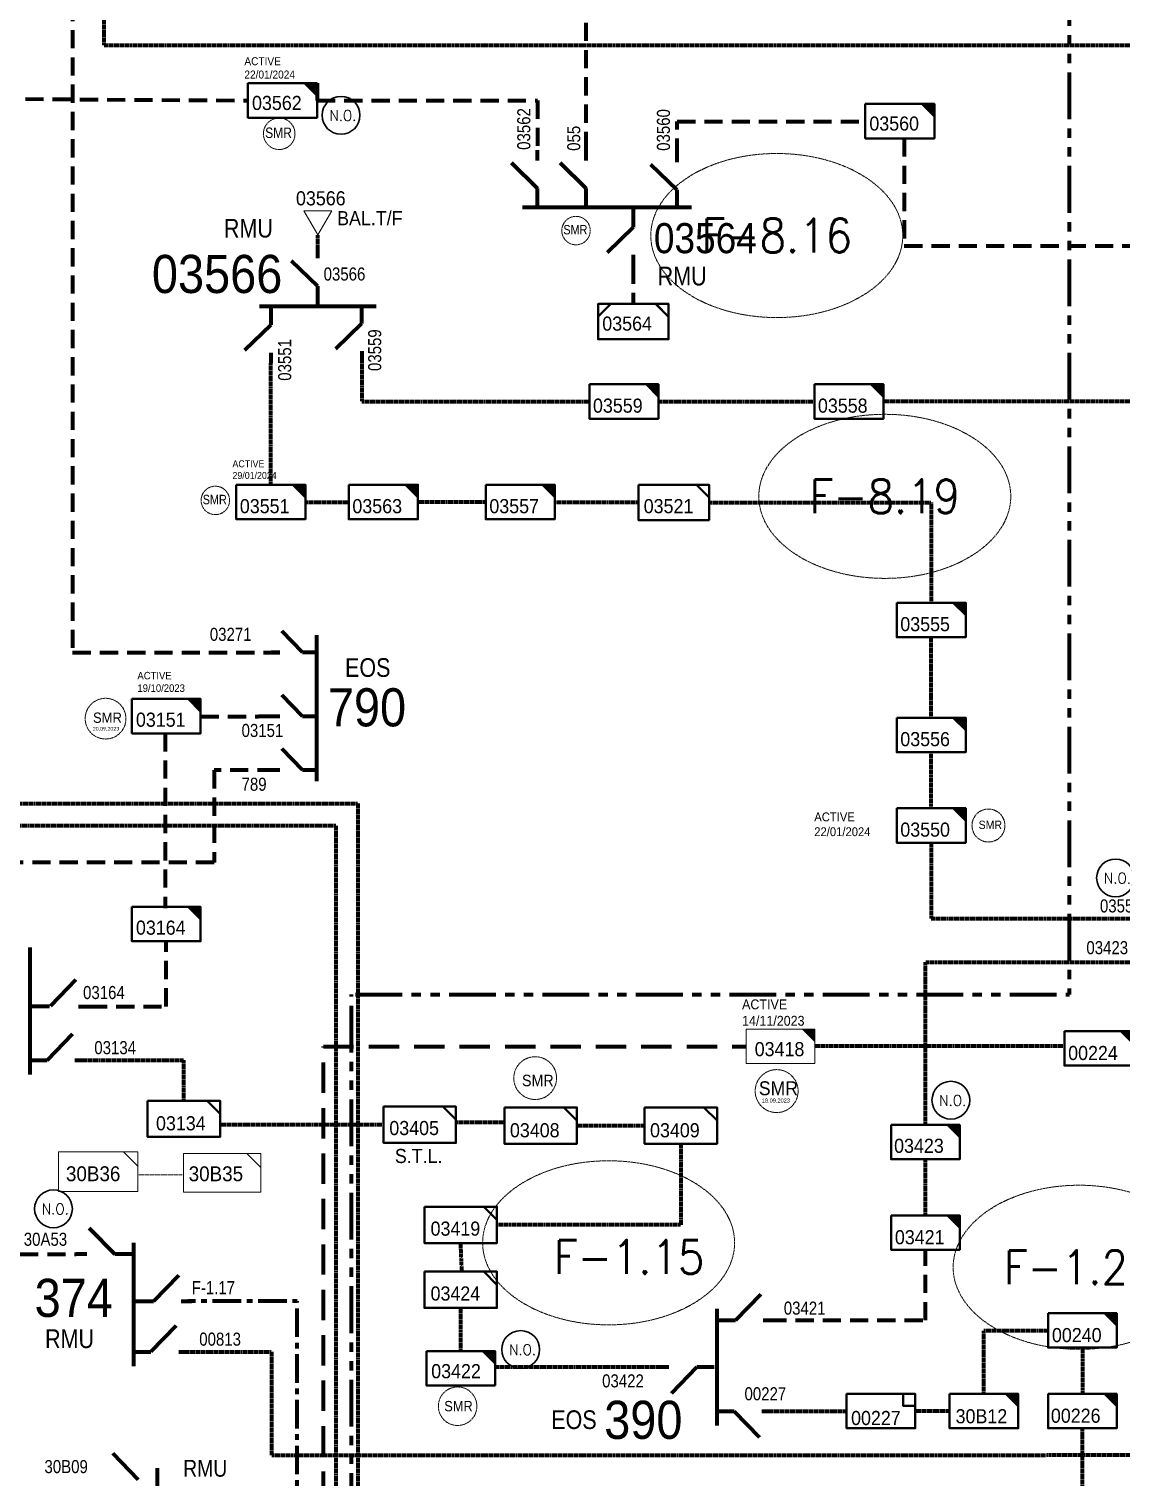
# Model space of a CAD drawing. Header units: metres. Extents: x 65984 to 144644, y -19036 to 23726.
# Drawn here: x 118290.2 to 118576.5, y 20753.7 to 21133.2 of the extents above; entities that cross this region are included whole.
import ezdxf
from ezdxf.enums import TextEntityAlignment as Align

# ---------------------------------------------------------------- set-up
doc = ezdxf.new("R2010")
doc.units = ezdxf.units.M
doc.header["$MEASUREMENT"] = 0
for name, pattern in [('( Center )', [2, 1.25, -0.25, 0.25, -0.25]), ('( Phantom )', [2.5, 1.25, -0.25, 0.25, -0.25, 0.25, -0.25]), ('DGN Style 3', [0.013877, 0, -0.013877]), ('HIDDEN2', [2381.25, 1587.5, -793.75])]:
    doc.linetypes.add(name, pattern=pattern)
doc.layers.get('0').update_dxf_attribs({"color": 95, "lineweight": 40})
for name, color, linetype, lineweight in [('d_eos', 111, 'Continuous', 40), ('d_eos no', 121, 'Continuous', 40), ('d_switch', 95, 'Continuous', 40), ('d_tf', 1, 'Continuous', 40), ('d_tf no', 6, 'Continuous', 40), ('d_ug cable', 95, 'Continuous', 40), ('d_ug main line', 95, 'Continuous', 40), ('d_unit sub', 7, 'Continuous', 40), ('FDR  1  05', 172, 'Continuous', 40), ('FDR  1  16', 234, 'Continuous', 40), ('fedr no', 95, 'Continuous', 40), ('Level 37', 7, 'Continuous', 0), ('SW N O', 114, 'Continuous', 30)]:
    doc.layers.add(name, color=color, linetype=linetype, lineweight=lineweight)
doc.styles.add('NASKHF', font='naskhf.shx', dxfattribs={"height": 8})
doc.styles.add('Style-Arial', font='arial.ttf')
doc.styles.add('Style-ENGINEERING', font='ENGINEERING.shx')
doc.styles.add('Style-msdefault', font='msdefault.shx')
doc.styles.add('Style-STANDARD', font='STANDARD.shx')

# ---------------------------------------------------------------- blocks, each defined once
blk = doc.blocks.new('TF_8')
at = {"color": 0, "linetype": 'ByBlock', "lineweight": -2}
blk.add_line((6.3, 4.95), (9.9, 1.35), dxfattribs=at)
blk.add_3dface([(-10.1, 4.95), (9.9, 4.95), (9.9, -5.05), (-10.1, -5.05)], dxfattribs=at)
blk = doc.blocks.new('exist.us-1000kva')
at = {"color": 0, "linetype": 'ByBlock', "lineweight": -2, "flags": 128}
blk.add_lwpolyline([(39.99, 12.92), (32.8, 20), (40, 20)], close=True, dxfattribs=at)
at = {"color": 0, "linetype": 'ByBlock', "lineweight": -2, "extrusion": (0, 0, -1)}
blk.add_solid([(-39.99, 12.92), (-32.8, 20), (-40, 20)], dxfattribs=at)
at = {"color": 0, "linetype": 'ByBlock', "lineweight": -2, "xscale": 2, "yscale": 2}
blk.add_blockref('TF_8', (20.2, 10.1), dxfattribs=at)
blk = doc.blocks.new('TF3')
at = {"color": 0, "linetype": 'ByBlock', "lineweight": -2}
for p, q in [((11.3, 9), (18.3, 9)), ((18.3, 9), (18.3, 2))]:
    blk.add_line(p, q, dxfattribs=at)
at = {"color": 0, "linetype": 'ByBlock', "lineweight": -2, "flags": 128}
blk.add_lwpolyline([(18.3, 2), (11.3, 2), (11.3, 9)], dxfattribs=at)
at = {"color": 0, "linetype": 'ByBlock', "lineweight": -2}
blk.add_3dface([(-21.7, 9), (18.3, 9), (18.3, -11), (-21.7, -11)], dxfattribs=at)
blk = doc.blocks.new('*U892')
at = {"layer": 'SW N O', "color": 3}
blk.add_circle((0, 0), 16.8, dxfattribs=at)
at = {"layer": 'SW N O', "color": 3, "style": 'Style-STANDARD'}
blk.add_text('N.O.', height=9.6, dxfattribs=at).set_placement((1.7, -0.2), align=Align.MIDDLE_CENTER)
blk = doc.blocks.new('TRA1_686')
at = {"layer": 'd_tf', "color": 3, "linetype": 'Continuous', "lineweight": 0, "ltscale": 0.000236265, "flags": 128}
blk.add_lwpolyline([(10, -17), (0, 0), (-10, -17)], close=True, dxfattribs=at)
blk = doc.blocks.new('TRA1_685')
at = {"layer": 'd_tf', "color": 3, "linetype": 'Continuous', "lineweight": 0, "ltscale": 0.000236265, "xscale": 1.000046566207833, "yscale": 1.000046566207833, "zscale": 1.000046566207833, "rotation": 180}
blk.add_blockref('TRA1_686', (0, 0), dxfattribs=at)
blk = doc.blocks.new('*U2411')
at = {"layer": 'd_unit sub', "color": 7, "linetype": 'Continuous', "lineweight": 40, "flags": 128}
for points in [[(-9.48, 1.38), (-6.07, 4.73), (-9.48, 4.73)], [(9.49, 1.32), (6.02, 4.73), (9.5, 4.73)]]:
    blk.add_lwpolyline(points, close=True, dxfattribs=at)
at = {"layer": 'd_unit sub', "color": 7, "linetype": 'Continuous', "lineweight": 40, "xscale": 0.94866334575076, "yscale": 0.94866334575076, "zscale": 0.4380515265747434, "rotation": 359.9999999999999}
blk.add_blockref('TF_8', (0.1, 0.04), dxfattribs=at)

msp = doc.modelspace()

# ---------------------------------------------------------------- linework, layer by layer
at = {"layer": 'd_eos', "color": 7, "linetype": 'Continuous', "lineweight": 211, "ltscale": 0.625574}
for p, q in [((118423.54, 21098.69), (118423.54, 21101.46)), ((118436.3, 21098.69), (118436.3, 21101.46)), ((118460.14, 21098.29), (118460.14, 21101.06)), ((118423.54, 21091.4), (118416.68, 21098.06)), ((118436.3, 21091.4), (118429.44, 21098.06)), ((118460.1, 21091.03), (118453.24, 21097.7)), ((118423.54, 21086.48), (118423.54, 21091.4)), ((118436.3, 21086.48), (118436.3, 21091.4)), ((118460.1, 21086.48), (118460.1, 21091.03)), ((118419.64, 21086.48), (118463.9, 21086.48)), ((118448.63, 21086.48), (118448.63, 21081.26)), ((118448.63, 21081.26), (118441.77, 21074.6)), ((118365.96, 21073.08), (118365.96, 21075.85)), ((118448.63, 21073.96), (118448.63, 21071.19)), ((118365.95, 21065.79), (118359.09, 21072.45)), ((118365.95, 21060.56), (118365.96, 21065.79)), ((118350.62, 21060.56), (118381.22, 21060.56)), ((118353.62, 21060.56), (118353.62, 21055.65)), ((118377.43, 21060.57), (118377.43, 21056.01)), ((118353.62, 21055.65), (118346.76, 21048.98)), ((118377.42, 21056.01), (118370.56, 21049.35)), ((118353.62, 21048.35), (118353.62, 21045.58)), ((118377.46, 21048.75), (118377.46, 21045.98)), ((118290.42, 20892.44), (118290.42, 20859.18)), ((118295.89, 20877.18), (118302.55, 20884.04)), ((118291.08, 20877.11), (118295.64, 20877.1)), ((118303.18, 20877.04), (118305.95, 20877.04)), ((118294.97, 20862.98), (118301.63, 20869.84)), ((118290.41, 20862.98), (118294.97, 20862.98)), ((118302.27, 20862.98), (118305.03, 20862.98)), ((118312.71, 20812.08), (118306.05, 20818.94)), ((118305.41, 20812.08), (118302.65, 20812.08)), ((118317.27, 20812.08), (118312.71, 20812.08)), ((118317.63, 20815.08), (118317.63, 20782.75)), ((118322.85, 20799.75), (118329.51, 20806.61)), ((118475.42, 20794.78), (118482.08, 20801.64)), ((118318.29, 20799.75), (118322.85, 20799.75)), ((118330.14, 20799.75), (118332.91, 20799.75)), ((118470.5, 20797.78), (118470.5, 20767.18)), ((118322.18, 20786.55), (118328.85, 20793.41)), ((118470.86, 20794.78), (118475.42, 20794.78)), ((118482.71, 20794.78), (118485.48, 20794.78)), ((118317.63, 20786.54), (118322.18, 20786.54)), ((118329.48, 20786.54), (118332.25, 20786.54)), ((118457.98, 20782.44), (118455.21, 20782.44)), ((118465.28, 20782.44), (118458.62, 20775.58)), ((118469.83, 20782.44), (118465.28, 20782.44)), ((118470.5, 20770.97), (118475.05, 20770.97)), ((118475.05, 20770.97), (118481.72, 20764.11)), ((118482.35, 20770.97), (118485.12, 20770.97))]:
    msp.add_line(p, q, dxfattribs=at)
at = {"layer": 'd_eos', "color": 7, "linetype": 'Continuous', "lineweight": 211, "ltscale": 0.54966}
for p, q in [((118361.96, 20969.76), (118356.52, 20975.37)), ((118365.69, 20936.08), (118365.69, 20974.34)), ((118356, 20969.76), (118353.73, 20969.76)), ((118365.69, 20969.76), (118361.96, 20969.76)), ((118361.96, 20953.01), (118356.52, 20958.62)), ((118356, 20953.01), (118353.73, 20953.01)), ((118365.69, 20953.01), (118361.96, 20953.01)), ((118361.96, 20938.91), (118356.52, 20944.53)), ((118356, 20938.91), (118353.73, 20938.91)), ((118365.69, 20938.91), (118361.96, 20938.91))]:
    msp.add_line(p, q, dxfattribs=at)
at = {"layer": 'd_eos', "color": 2, "linetype": 'Continuous', "lineweight": 211, "ltscale": 0.625574}
for p, q in [((118318.88, 20752.97), (118312.22, 20759.83)), ((118323.8, 20755.97), (118323.8, 20725.37))]:
    msp.add_line(p, q, dxfattribs=at)
at = {"layer": 'd_ug cable', "color": 3, "linetype": 'DGN Style 3', "lineweight": 100}
for p, q in [((118365.96, 21075.04), (118365.96, 21079.24)), ((118353.62, 21013.73), (118353.62, 21045.58)), ((118455.23, 21035.55), (118496.09, 21035.55)), ((118428.07, 21009.2), (118449.98, 21009.2)), ((118526.73, 20952.65), (118526.73, 20973.76)), ((118526.73, 20928.96), (118526.73, 20943.62))]:
    msp.add_line(p, q, dxfattribs=at)
at = {"layer": 'd_ug cable', "color": 7, "linetype": 'HIDDEN2', "lineweight": 158, "ltscale": 0.003}
msp.add_line((118448.63, 21071.19), (118448.63, 21061.12), dxfattribs=at)
at = {"layer": 'd_ug cable', "color": 30, "linetype": 'DGN Style 3', "lineweight": 100}
msp.add_line((118362.67, 21009.2), (118374.07, 21009.2), dxfattribs=at)
at = {"layer": 'd_ug cable', "color": 21, "linetype": 'HIDDEN2', "lineweight": 140, "ltscale": 0.003}
msp.add_line((118353.73, 20953.01), (118350.41, 20953.01), dxfattribs=at)
at = {"layer": 'd_ug cable', "color": 160, "linetype": 'DGN Style 3', "lineweight": 100}
msp.add_line((118561.66, 20866.6), (118496.22, 20866.6), dxfattribs=at)
at = {"layer": 'd_ug cable', "color": 21, "linetype": 'DGN Style 3', "lineweight": 100}
for p, q in [((118433.86, 20845.8), (118451.59, 20845.8)), ((118566.36, 20787.61), (118566.36, 20775.47))]:
    msp.add_line(p, q, dxfattribs=at)
at = {"layer": 'd_ug cable', "color": 121, "linetype": 'DGN Style 3', "lineweight": 100, "flags": 128}
msp.add_lwpolyline([(117623, 22010.57), (117623, 21911.8), (117679.02, 21911.8), (117679.02, 21766.21), (118309.82, 21766.21), (118309.82, 21128.9), (119213.92, 21128.9), (119213.92, 21129.06), (119213.92, 21129.06)], dxfattribs=at)
at = {"layer": 'd_ug cable', "color": 7, "linetype": 'HIDDEN2', "lineweight": 158, "ltscale": 0.003}
for points in [[(118436.3, 21101.46), (118436.3, 21140.63), (118332.59, 21140.63), (118332.59, 21929.17), (117448.06, 21929.17), (117448.06, 21977.78)], [(118365.74, 21118.95), (118365.74, 21114.43), (118423.54, 21114.43), (118423.54, 21101.46)], [(118460.14, 21099.68), (118460.14, 21108.9), (118509.45, 21108.9)], [(118519.66, 21104.5), (118519.66, 21076.33), (118678.19, 21076.33)]]:
    msp.add_lwpolyline(points, dxfattribs=at)
at = {"layer": 'd_ug cable', "color": 3, "linetype": 'DGN Style 3', "lineweight": 100, "flags": 128}
for points in [[(118604, 21173.58), (118604, 21035.55), (118514.18, 21035.55)], [(118377.46, 21045.98), (118377.46, 21035.55), (118437.13, 21035.55)], [(118409.97, 21009.2), (118392.17, 21009.2)], [(118468.53, 21009.09), (118526.73, 21009.09), (118526.73, 20982.81)], [(118526.73, 20919.91), (118526.73, 20900.08), (118581.87, 20900.08)], [(118525.2, 20845.91), (118525.2, 20888.58), (118582.57, 20888.58)]]:
    msp.add_lwpolyline(points, dxfattribs=at)
at = {"layer": 'd_ug cable', "color": 21, "linetype": 'HIDDEN2', "lineweight": 158, "ltscale": 0.003}
for points in [[(118260.13, 21168.6), (118301.69, 21168.6), (118301.69, 20969.76), (118356, 20969.76)], [(118305.95, 20877.04), (118326.23, 20877.04), (118326.23, 20894.14)]]:
    msp.add_lwpolyline(points, dxfattribs=at)
at = {"layer": 'd_ug cable', "color": 20, "linetype": 'HIDDEN2', "lineweight": 158, "ltscale": 0.003}
msp.add_lwpolyline([(118267.87, 21114.99), (118267.87, 21114.99), (118347.64, 21114.43)], dxfattribs=at)
at = {"layer": 'd_ug cable', "color": 21, "linetype": 'HIDDEN2', "lineweight": 140, "ltscale": 0.003}
for points in [[(118335.23, 20953.01), (118350.41, 20953.01)], [(118325.91, 20948.63), (118325.91, 20902.8)], [(118354.86, 20938.91), (118338.76, 20938.91), (118338.76, 20914.71), (118135.7, 20914.71), (118135.7, 20575.59), (117916.06, 20575.59), (117916.06, 20450.7), (117851.66, 20450.7), (117851.66, 20319.58)]]:
    msp.add_lwpolyline(points, dxfattribs=at)
at = {"layer": 'd_ug cable', "color": 5, "linetype": 'DGN Style 3', "lineweight": 100, "flags": 128}
msp.add_lwpolyline([(114712.34, 19960.32), (114712.34, 19909.13), (115239.03, 19909.13), (115239.03, 20565.83), (115290.57, 20565.83), (115290.57, 20930.2), (118376.44, 20930.2), (118376.44, 20576.15), (118417.8, 20576.15), (118417.8, 20475.96), (118374.08, 20475.96)], dxfattribs=at)
at = {"layer": 'd_ug cable', "color": 1, "linetype": 'DGN Style 3', "lineweight": 100, "flags": 128}
msp.add_lwpolyline([(114677.82, 20018.71), (114677.82, 19903.39), (115244.76, 19903.39), (115244.76, 20560.1), (115296.31, 20560.1), (115296.31, 20924.47), (118370.71, 20924.47), (118370.71, 20662.09), (118341.83, 20662.09), (118341.83, 20633.98)], dxfattribs=at)
at = {"layer": 'd_ug cable', "color": 18, "linetype": 'HIDDEN2', "lineweight": 158, "ltscale": 0.003}
msp.add_lwpolyline([(118280.78, 20902.99), (118280.78, 20812.08), (118302.65, 20812.08)], dxfattribs=at)
at = {"layer": 'd_ug cable', "color": 21, "linetype": 'DGN Style 3', "lineweight": 100, "flags": 128}
for points in [[(118305.03, 20862.98), (118330.78, 20862.98), (118330.78, 20852.3)], [(118383.16, 20846.03), (118340.33, 20846.03)], [(118414.77, 20846.56), (118402.16, 20846.56)], [(118461.09, 20841.05), (118461.09, 20819.77), (118412.9, 20819.77)], [(118403.72, 20807.52), (118403.4, 20815.02)], [(118403.4, 20786.71), (118403.4, 20798.02)], [(118540.53, 20775.47), (118540.53, 20792.11), (118557.36, 20792.11)], [(118455.52, 20782.44), (118412.4, 20782.44)], [(118531.53, 20770.97), (118522.55, 20770.97)], [(118523.23, 20726.91), (118566.36, 20726.91), (118566.36, 20766.47)]]:
    msp.add_lwpolyline(points, dxfattribs=at)
at = {"layer": 'd_ug cable', "color": 111, "linetype": 'DGN Style 3', "lineweight": 100, "flags": 128}
for points in [[(118525.2, 20822.26), (118525.2, 20836.98)], [(118485.12, 20770.97), (118504.55, 20770.97)]]:
    msp.add_lwpolyline(points, dxfattribs=at)
at = {"layer": 'd_ug cable', "color": 13, "linetype": 'DGN Style 3', "lineweight": 13, "flags": 128}
msp.add_lwpolyline([(118318.88, 20832.86), (118330.5, 20832.86)], dxfattribs=at)
at = {"layer": 'd_ug cable', "color": 111, "linetype": 'HIDDEN2', "lineweight": 158, "ltscale": 0.003}
msp.add_lwpolyline([(118484.02, 20794.78), (118525.2, 20794.78), (118525.2, 20813.26)], dxfattribs=at)
at = {"layer": 'd_ug cable', "color": 74, "linetype": 'DGN Style 3', "lineweight": 158, "flags": 128}
for points in [[(118332.25, 20786.54), (118353.82, 20786.54), (118353.82, 20759.42), (118556.96, 20759.42)], [(118795.14, 20570.65), (118795.14, 20759.42), (118556.96, 20759.42)]]:
    msp.add_lwpolyline(points, dxfattribs=at)
at = {"layer": 'd_ug cable', "color": 2, "linetype": 'DGN Style 3', "lineweight": 13}
for centre, radius in [((118355.83, 21105.72), 4.14), ((118433.62, 21080.35), 3.73), ((118339.09, 21009.63), 3.73), ((118310.31, 20952.44), 5.34), ((118541.73, 20924.43), 4.32), ((118486.21, 20854.83), 5.63)]:
    msp.add_circle(centre, radius, dxfattribs=at)
at = {"layer": 'd_ug cable', "color": 1, "linetype": 'DGN Style 3', "lineweight": 13}
for centre, radius in [((118422.92, 20858.24), 5.61), ((118402.59, 20772.25), 5.05)]:
    msp.add_circle(centre, radius, dxfattribs=at)
at = {"layer": 'd_ug main line', "color": 6, "linetype": '( Phantom )', "lineweight": 140, "ltscale": 9.8, "flags": 128}
msp.add_lwpolyline([(118375.84, 20880.17), (118562.97, 20880.17), (118562.97, 21216.86)], dxfattribs=at)
at = {"layer": 'd_ug main line', "color": 234, "linetype": '( Phantom )', "lineweight": 140, "ltscale": 9.8, "flags": 128}
msp.add_lwpolyline([(118239.63, 20632.59), (118239.63, 20648.15), (118374.8, 20648.15), (118374.8, 20880.17)], dxfattribs=at)
at = {"layer": 'd_ug main line', "color": 160, "linetype": 'HIDDEN2', "lineweight": 140, "ltscale": 0.005}
msp.add_lwpolyline([(118162.94, 20290.51), (118162.94, 20651.95), (118367.4, 20651.95), (118367.4, 20866.48), (118478.22, 20866.48)], dxfattribs=at)
at = {"layer": 'FDR  1  16', "color": 74, "linetype": '( Center )', "lineweight": 200, "ltscale": 6, "flags": 128}
msp.add_lwpolyline([(118155.94, 20454.96), (118155.94, 20655.56), (118360.5, 20655.56), (118360.5, 20799.75), (118331.88, 20799.75)], dxfattribs=at)
at = {"layer": 'fedr no', "color": 82, "linetype": 'DGN Style 3', "lineweight": 13, "true_color": 0x1dc70e}
for centre in [(118486.25, 21079.05), (118514.56, 21010.7), (118442.17, 20815.07), (118565.5, 20808.66)]:
    msp.add_ellipse(centre, major_axis=(33.02, 0), ratio=0.651175, dxfattribs=at)

# ---------------------------------------------------------------- block references
at = {"layer": 'd_tf', "color": 3, "linetype": 'Continuous', "lineweight": 0, "ltscale": 0.000236265, "xscale": 0.3699999999999999, "yscale": 0.3699999999999999, "zscale": 0.3699999999999999, "rotation": 359.9999999999999}
msp.add_blockref('TRA1_685', (118365.96, 21079.25), dxfattribs=at)
at = {"layer": 'd_ug cable', "color": 2, "linetype": 'Continuous', "lineweight": 0, "xscale": 0.45, "yscale": 0.45, "zscale": 0.4267622666565712, "rotation": 359.9999999999999}
msp.add_blockref('exist.us-1000kva', (118478.22, 20862.1), dxfattribs=at)
at = {"layer": 'd_unit sub', "color": 121, "linetype": 'Continuous', "lineweight": 40, "xscale": 0.4524086167690724, "yscale": 0.4524086167690724, "zscale": 0.4267622666565712, "rotation": 359.9999999999999}
msp.add_blockref('exist.us-1000kva', (118347.64, 21109.9), dxfattribs=at)
at = {"layer": 'd_unit sub', "color": 7, "linetype": 'Continuous', "lineweight": 40, "xscale": 0.4524086167690724, "yscale": 0.4524086167690724, "zscale": 0.4267622666565712, "rotation": 359.9999999999999}
msp.add_blockref('exist.us-1000kva', (118509.45, 21104.5), dxfattribs=at)
at = {"layer": 'd_unit sub', "color": 7, "linetype": 'Continuous', "lineweight": 40, "xscale": 0.9742284657550533, "yscale": 0.9742284657550533, "zscale": 0.9742284657550533}
msp.add_blockref('*U2411', (118448.63, 21056.5), dxfattribs=at)
at = {"layer": 'd_unit sub', "color": 3, "linetype": 'Continuous', "lineweight": 40, "zscale": 0.4267622666565712, "rotation": 359.9999999999999}
for name, p, xscale, yscale in [('exist.us-1000kva', (118437.13, 21031.03), 0.4524086167690724, 0.4524086167690724), ('exist.us-1000kva', (118496.09, 21031.03), 0.4524086167690724, 0.4524086167690724), ('exist.us-1000kva', (118374.07, 21004.68), 0.4524086167690724, 0.4524086167690724), ('exist.us-1000kva', (118409.97, 21004.68), 0.4524086167690724, 0.4524086167690724), ('TF_8', (118459.34, 21009.14), 0.9274675763046654, 0.9274675763046654), ('exist.us-1000kva', (118517.68, 20973.76), 0.4524086167690724, 0.4524086167690724), ('exist.us-1000kva', (118517.68, 20943.62), 0.4524086167690724, 0.4524086167690724)]:
    msp.add_blockref(name, p, dxfattribs=dict(at, xscale=xscale, yscale=yscale))
at = {"layer": 'd_unit sub', "color": 131, "linetype": 'Continuous', "lineweight": 40, "xscale": 0.4524086167690724, "yscale": 0.4524086167690724, "zscale": 0.4267622666565712, "rotation": 359.9999999999999}
msp.add_blockref('exist.us-1000kva', (118344.58, 21004.68), dxfattribs=at)
at = {"layer": 'd_unit sub', "color": 2, "linetype": 'Continuous', "lineweight": 40, "zscale": 0.4267622666565712, "rotation": 359.9999999999999}
for name, p, xscale, yscale in [('exist.us-1000kva', (118517.68, 20919.91), 0.4524086167690724, 0.4524086167690724), ('TF_8', (118424.45, 20845.85), 0.9499999999999998, 0.9499999999999998)]:
    msp.add_blockref(name, p, dxfattribs=dict(at, xscale=xscale, yscale=yscale))
at = {"layer": 'd_unit sub', "color": 160, "linetype": 'Continuous', "lineweight": 40, "xscale": 0.45, "yscale": 0.45, "zscale": 0.4267622666565712, "rotation": 359.9999999999999}
msp.add_blockref('exist.us-1000kva', (118561.66, 20861.51), dxfattribs=at)
at = {"layer": 'd_unit sub', "color": 21, "linetype": 'Continuous', "lineweight": 40, "xscale": 0.9499999999999998, "yscale": 0.9499999999999998, "zscale": 0.4267622666565712, "rotation": 359.9999999999999}
for p in [(118330.92, 20847.6), (118392.76, 20846.07), (118461.18, 20845.85), (118403.5, 20819.82), (118403.5, 20802.81)]:
    msp.add_blockref('TF_8', p, dxfattribs=at)
at = {"layer": 'd_unit sub', "color": 13, "linetype": 'Continuous', "lineweight": 13, "rotation": 359.9999999999999}
for p, xscale, yscale, zscale in [((118308.49, 20833.76), 1.037096825520106, 1.037096825520106, 0.4048850672285023), ((118340.98, 20833.44), 1.009917268119361, 1.009917268119361, 0.4498722969205581)]:
    msp.add_blockref('TF_8', p, dxfattribs=dict(at, xscale=xscale, yscale=yscale, zscale=zscale))
at = {"layer": 'FDR  1  05', "color": 2, "linetype": 'Continuous', "lineweight": 40, "xscale": 0.45, "yscale": 0.45, "zscale": 0.4267622666565712, "rotation": 359.9999999999999}
for p in [(118317.23, 20948.59), (118394.4, 20777.71)]:
    msp.add_blockref('exist.us-1000kva', p, dxfattribs=at)
at = {"layer": 'FDR  1  05', "color": 21, "linetype": 'Continuous', "lineweight": 40, "xscale": 0.45, "yscale": 0.45, "zscale": 0.4267622666565712, "rotation": 359.9999999999999}
msp.add_blockref('exist.us-1000kva', (118317.23, 20894.09), dxfattribs=at)
at = {"layer": 'FDR  1  05', "color": 111, "linetype": 'Continuous', "lineweight": 40, "xscale": 0.45, "yscale": 0.45, "rotation": 359.9999999999999}
for name, p, zscale in [('exist.us-1000kva', (118516.2, 20836.98), 0.4267622666565712), ('exist.us-1000kva', (118516.2, 20813.26), 0.4267622666565712), ('exist.us-1000kva', (118557.36, 20787.61), 0.4267622666565712), ('TF3', (118514.31, 20771.42), 0.1300771388769227), ('exist.us-1000kva', (118531.53, 20766.47), 0.4267622666565712), ('exist.us-1000kva', (118557.36, 20766.47), 0.4267622666565712)]:
    msp.add_blockref(name, p, dxfattribs=dict(at, zscale=zscale))
at = {"layer": 'SW N O', "color": 3, "xscale": 0.2950694635422144, "yscale": 0.2950694635422144, "zscale": 0.2950694635422144}
for p in [(118372.03, 21110.56), (118575.04, 20910.69), (118531.88, 20852.44), (118296.65, 20823.98), (118419.12, 20787.1)]:
    msp.add_blockref('*U892', p, dxfattribs=at)

# ---------------------------------------------------------------- texts
at = {"layer": 'd_eos no', "color": 7, "linetype": 'Continuous', "lineweight": 140, "style": 'Style-Arial', "width": 0.88}
for s, height, p in [('03564', 7.891, (118454.04, 21082.31)), ('790', 10, (118368.58, 20960.41)), ('374', 10, (118291.72, 20805.64)), ('390', 10, (118441.01, 20773.68))]:
    msp.add_text(s, height=height, dxfattribs=at).set_placement(p, align=Align.TOP_LEFT)
msp.add_text('03566', height=10, dxfattribs=at).set_placement((118356.64, 21073.98), align=Align.TOP_RIGHT)
at = {"layer": 'd_switch', "color": 7, "linetype": 'Continuous', "lineweight": 30, "style": 'Style-ENGINEERING', "width": 0.857143}
msp.add_text('03562', height=3.43, rotation=90.0004, dxfattribs=at).set_placement((118418.22, 21112.44), align=Align.TOP_RIGHT)
msp.add_text('03560', height=3.43, rotation=89.9996, dxfattribs=at).set_placement((118454.82, 21101.25), align=Align.TOP_LEFT)
at = {"layer": 'd_switch', "color": 174, "linetype": 'Continuous', "lineweight": 30, "style": 'Style-ENGINEERING', "width": 0.857143}
for s, rotation, p in [('055', 89.9996, (118431.31, 21101.25)), ('03566', 359.9996, (118367.47, 21070.68)), ('03423', 359.9996, (118567.4, 20894.14))]:
    msp.add_text(s, height=3.43, rotation=rotation, dxfattribs=at).set_placement(p, align=Align.TOP_LEFT)
for s, rotation, p in [('03551', 90, (118355.55, 21051.92)), ('03550', 360, (118581.88, 20905.08))]:
    msp.add_text(s, height=3.43, rotation=rotation, dxfattribs=at).set_placement(p, align=Align.TOP_RIGHT)
at = {"layer": 'd_switch', "color": 3, "linetype": 'Continuous', "lineweight": 30, "style": 'Style-ENGINEERING', "width": 0.857143}
msp.add_text('03559', height=3.43, rotation=90, dxfattribs=at).set_placement((118379.14, 21054.47), align=Align.TOP_RIGHT)
at = {"layer": 'd_switch', "color": 21, "linetype": 'Continuous', "lineweight": 30, "style": 'Style-ENGINEERING', "width": 0.857143}
for s, p in [('03271', (118337.64, 20976.25)), ('03151', (118345.96, 20951.06)), ('789', (118345.96, 20936.97)), ('03422', (118440.47, 20780.61))]:
    msp.add_text(s, height=3.43, dxfattribs=at).set_placement(p, align=Align.TOP_LEFT)
at = {"layer": 'd_switch', "color": 41, "linetype": 'Continuous', "lineweight": 30, "style": 'Style-ENGINEERING', "width": 0.857143}
msp.add_text('03164', height=3.43, rotation=0.0004, dxfattribs=at).set_placement((118315.35, 20882.38), align=Align.TOP_RIGHT)
at = {"layer": 'd_switch', "color": 21, "linetype": 'Continuous', "lineweight": 30, "style": 'Style-ENGINEERING', "width": 0.857143}
msp.add_text('03134', height=3.43, rotation=0.0004, dxfattribs=at).set_placement((118318.3, 20867.94), align=Align.TOP_RIGHT)
at = {"layer": 'd_switch', "color": 18, "linetype": 'Continuous', "lineweight": 30, "style": 'Style-ENGINEERING', "width": 0.857143}
msp.add_text('30A53', height=3.43, dxfattribs=at).set_placement((118288.88, 20817.72), align=Align.TOP_LEFT)
at = {"layer": 'd_switch', "color": 74, "linetype": 'Continuous', "lineweight": 30, "style": 'Style-ENGINEERING', "width": 0.857143}
msp.add_text('F-1.17', height=3.43, dxfattribs=at).set_placement((118332.89, 20805.04), align=Align.TOP_LEFT)
at = {"layer": 'd_switch', "color": 111, "linetype": 'Continuous', "lineweight": 30, "style": 'Style-ENGINEERING', "width": 0.857143}
for s, p in [('03421', (118499.02, 20799.67)), ('00227', (118488.72, 20777.23))]:
    msp.add_text(s, height=3.43, dxfattribs=at).set_placement(p, align=Align.TOP_RIGHT)
at = {"layer": 'd_switch', "color": 74, "linetype": 'Continuous', "lineweight": 30, "style": 'Style-ENGINEERING', "width": 0.857143}
msp.add_text('00813', height=3.43, rotation=0.0004, dxfattribs=at).set_placement((118345.8, 20791.54), align=Align.TOP_RIGHT)
at = {"layer": 'd_switch', "color": 1, "linetype": 'Continuous', "lineweight": 30, "style": 'Style-ENGINEERING', "width": 0.857143}
msp.add_text('30B09', height=3.43, dxfattribs=at).set_placement((118294.3, 20758.14), align=Align.TOP_LEFT)
at = {"layer": 'd_tf no', "color": 121, "linetype": 'Continuous', "lineweight": 40, "style": 'Style-msdefault', "width": 0.945946}
for s, p in [('03562', (118348.7, 21115.65)), ('03550', (118518.62, 20925.21))]:
    msp.add_text(s, height=3.7, dxfattribs=at).set_placement(p, align=Align.TOP_LEFT)
at = {"layer": 'd_tf no', "color": 7, "linetype": 'Continuous', "lineweight": 40, "style": 'Style-msdefault', "width": 0.945946}
for s, p in [('03560', (118510.51, 21110.25)), ('03564', (118440.51, 21057.82))]:
    msp.add_text(s, height=3.7, dxfattribs=at).set_placement(p, align=Align.TOP_LEFT)
at = {"layer": 'd_tf no', "color": 3, "linetype": 'Continuous', "lineweight": 40, "style": 'Style-msdefault', "width": 0.945946}
for s, p in [('03566', (118360.22, 21090.66)), ('BAL.T/F', (118371, 21085.44)), ('03559', (118438.07, 21036.32)), ('03558', (118497.03, 21036.32)), ('03563', (118375.01, 21009.98)), ('03557', (118410.91, 21009.98)), ('03521', (118451.37, 21009.98)), ('03555', (118518.62, 20979.06)), ('03556', (118518.62, 20948.92))]:
    msp.add_text(s, height=3.7, dxfattribs=at).set_placement(p, align=Align.TOP_LEFT)
at = {"layer": 'd_tf no', "color": 131, "linetype": 'Continuous', "lineweight": 40, "style": 'Style-msdefault', "width": 0.945946}
msp.add_text('03551', height=3.7, dxfattribs=at).set_placement((118345.51, 21009.98), align=Align.TOP_LEFT)
at = {"layer": 'd_tf no', "color": 1, "linetype": 'Continuous', "lineweight": 40, "style": 'Style-msdefault', "width": 0.945946}
for height, p in [(2.697, (118307.02, 20954.04)), (2.185, (118539.15, 20925.71)), (3.646, (118481.55, 20857.4))]:
    msp.add_text('SMR', height=height, dxfattribs=at).set_placement(p, align=Align.TOP_LEFT)
at = {"layer": 'd_tf no', "color": 2, "linetype": 'Continuous', "lineweight": 40, "style": 'Style-msdefault', "width": 0.945946}
for s, p in [('03151', (118318.27, 20954.02)), ('03408', (118416.3, 20846.42)), ('03422', (118395.67, 20783.28))]:
    msp.add_text(s, height=3.7, dxfattribs=at).set_placement(p, align=Align.TOP_LEFT)
at = {"layer": 'd_tf no', "color": 21, "linetype": 'Continuous', "lineweight": 40, "style": 'Style-msdefault', "width": 0.945946}
for s, p in [('03164', (118318.27, 20899.52)), ('03134', (118323.53, 20848.25)), ('03405', (118384.69, 20847)), ('03409', (118453.03, 20846.42)), ('S.T.L.', (118386.14, 20839.68)), ('03419', (118395.5, 20820.64)), ('03424', (118395.5, 20803.64))]:
    msp.add_text(s, height=3.7, dxfattribs=at).set_placement(p, align=Align.TOP_LEFT)
at = {"layer": 'd_tf no', "color": 160, "linetype": 'Continuous', "lineweight": 40, "style": 'Style-msdefault', "width": 0.945946}
msp.add_text('00224', height=3.7, dxfattribs=at).set_placement((118562.62, 20866.67), align=Align.TOP_LEFT)
at = {"layer": 'd_tf no', "color": 111, "linetype": 'Continuous', "lineweight": 40, "style": 'Style-msdefault', "width": 0.945946}
for s, p in [('03423', (118517, 20842.35)), ('03421', (118517.2, 20818.39)), ('00240', (118558.37, 20792.74)), ('00227', (118505.72, 20771.01)), ('30B12', (118533.12, 20771.47)), ('00226', (118558.09, 20771.61))]:
    msp.add_text(s, height=3.7, dxfattribs=at).set_placement(p, align=Align.TOP_LEFT)
at = {"layer": 'd_tf no', "color": 13, "linetype": 'Continuous', "lineweight": 13, "style": 'Style-msdefault', "width": 0.945946}
for s, p in [('30B36', (118299.93, 20835.12)), ('30B35', (118332.1, 20835.11))]:
    msp.add_text(s, height=3.9, dxfattribs=at).set_placement(p, align=Align.TOP_LEFT)
at = {"layer": 'd_tf no', "color": 121, "linetype": 'Continuous', "lineweight": 40, "attachment_point": 1, "style": 'NASKHF'}
for s, insert, char_height in [('\\Fmsdefault;\\H1x;\\W0.945946;ACTIVE\\P22/01/2024', (118346.7, 21125.78), 2.0948), ('\\Fmsdefault;\\H1x;\\W0.945946;ACTIVE\\P22/01/2024', (118496.07, 20927.85), 2.3276), ('\\Fmsdefault;\\H1x;\\W0.945946;ACTIVE\\P14/11/2023', (118477.15, 20878.86), 2.5862), ('\\Fmsdefault;\\H1x;\\W0.945946;18.09.2023', (118482.33, 20852.89), 1.0702)]:
    msp.add_mtext(s, dxfattribs=dict(at, insert=insert, char_height=char_height))
at = {"layer": 'd_tf no', "color": 131, "linetype": 'Continuous', "lineweight": 40, "insert": (118343.58, 21020.14), "char_height": 1.8291, "attachment_point": 1, "style": 'NASKHF'}
msp.add_mtext('\\Fmsdefault;\\H1x;\\W0.945946;ACTIVE\\P29/01/2024', dxfattribs=at)
at = {"layer": 'd_tf no', "color": 121, "linetype": 'Continuous', "lineweight": 13, "insert": (118318.66, 20964.7), "char_height": 1.9663, "attachment_point": 1, "style": 'NASKHF'}
msp.add_mtext('\\Fmsdefault;\\H1x;\\W0.945946;ACTIVE\\P19/10/2023', dxfattribs=at)
at = {"layer": 'd_tf no', "color": 7, "linetype": 'Continuous', "lineweight": 13, "true_color": 0xffffff, "insert": (118306.96, 20950.27), "char_height": 0.9747, "width": 54.2289, "attachment_point": 1, "style": 'NASKHF'}
msp.add_mtext('\\fCalibri|b0|i0|c178178|p39;20.09.2023\\P', dxfattribs=at)
at = {"layer": 'd_tf no', "color": 2, "lineweight": 13, "attachment_point": 1, "style": 'NASKHF'}
for insert, char_height in [((118419.47, 20859.12), 3.0163), ((118399.09, 20773.63), 2.7147)]:
    msp.add_mtext('\\Fmsdefault;\\H1x;\\W0.925;SMR\\P', dxfattribs=dict(at, insert=insert, char_height=char_height))
at = {"layer": 'd_ug cable', "color": 2, "linetype": 'Continuous', "lineweight": 0, "style": 'Style-msdefault', "width": 0.945946}
msp.add_text('03418', height=3.7, dxfattribs=at).set_placement((118480.46, 20867.68), align=Align.TOP_LEFT)
at = {"layer": 'fedr no', "color": 6, "linetype": 'Continuous', "lineweight": 40, "char_height": 8.852, "attachment_point": 5, "style": 'Style-STANDARD'}
for s, insert in [('F-8.16\\P', (118486.25, 21079.05)), ('F-8.19', (118514.56, 21010.7)), ('F-1.15', (118447.55, 20811.36)), ('F-1.26', (118565.5, 20808.66))]:
    msp.add_mtext(s, dxfattribs=dict(at, insert=insert))
at = {"layer": 'Level 37', "color": 1, "linetype": 'Continuous', "lineweight": 13, "style": 'Style-msdefault', "width": 0.86}
msp.add_text('SMR', height=2.742, rotation=359.9996, dxfattribs=at).set_placement((118359.15, 21104.61), align=Align.RIGHT)
at = {"layer": 'Level 37', "color": 7, "linetype": 'Continuous', "lineweight": 100, "style": 'Style-msdefault', "width": 0.86}
for s, p in [('RMU', (118354.17, 21083.42)), ('RMU', (118467.86, 21070.87)), ('EOS', (118384.99, 20968.28)), ('RMU', (118307.29, 20792.39)), ('EOS', (118439.03, 20771.17))]:
    msp.add_text(s, height=4.9, rotation=0.0004, dxfattribs=at).set_placement(p, align=Align.TOP_RIGHT)
at = {"layer": 'Level 37', "color": 1, "linetype": 'Continuous', "lineweight": 13, "ltscale": 0.9, "style": 'Style-msdefault', "width": 0.86}
for p in [(118436.61, 21079.35), (118342.08, 21008.63)]:
    msp.add_text('SMR', height=2.468, rotation=359.9996, dxfattribs=at).set_placement(p, align=Align.RIGHT)
at = {"layer": 'Level 37', "color": 2, "linetype": 'Continuous', "lineweight": 100, "ltscale": 0.9, "style": 'Style-msdefault', "width": 0.86}
msp.add_text('RMU', height=4.41, rotation=0.0004, dxfattribs=at).set_placement((118342.21, 20758.18), align=Align.TOP_RIGHT)

doc.saveas('drawing.dxf')
